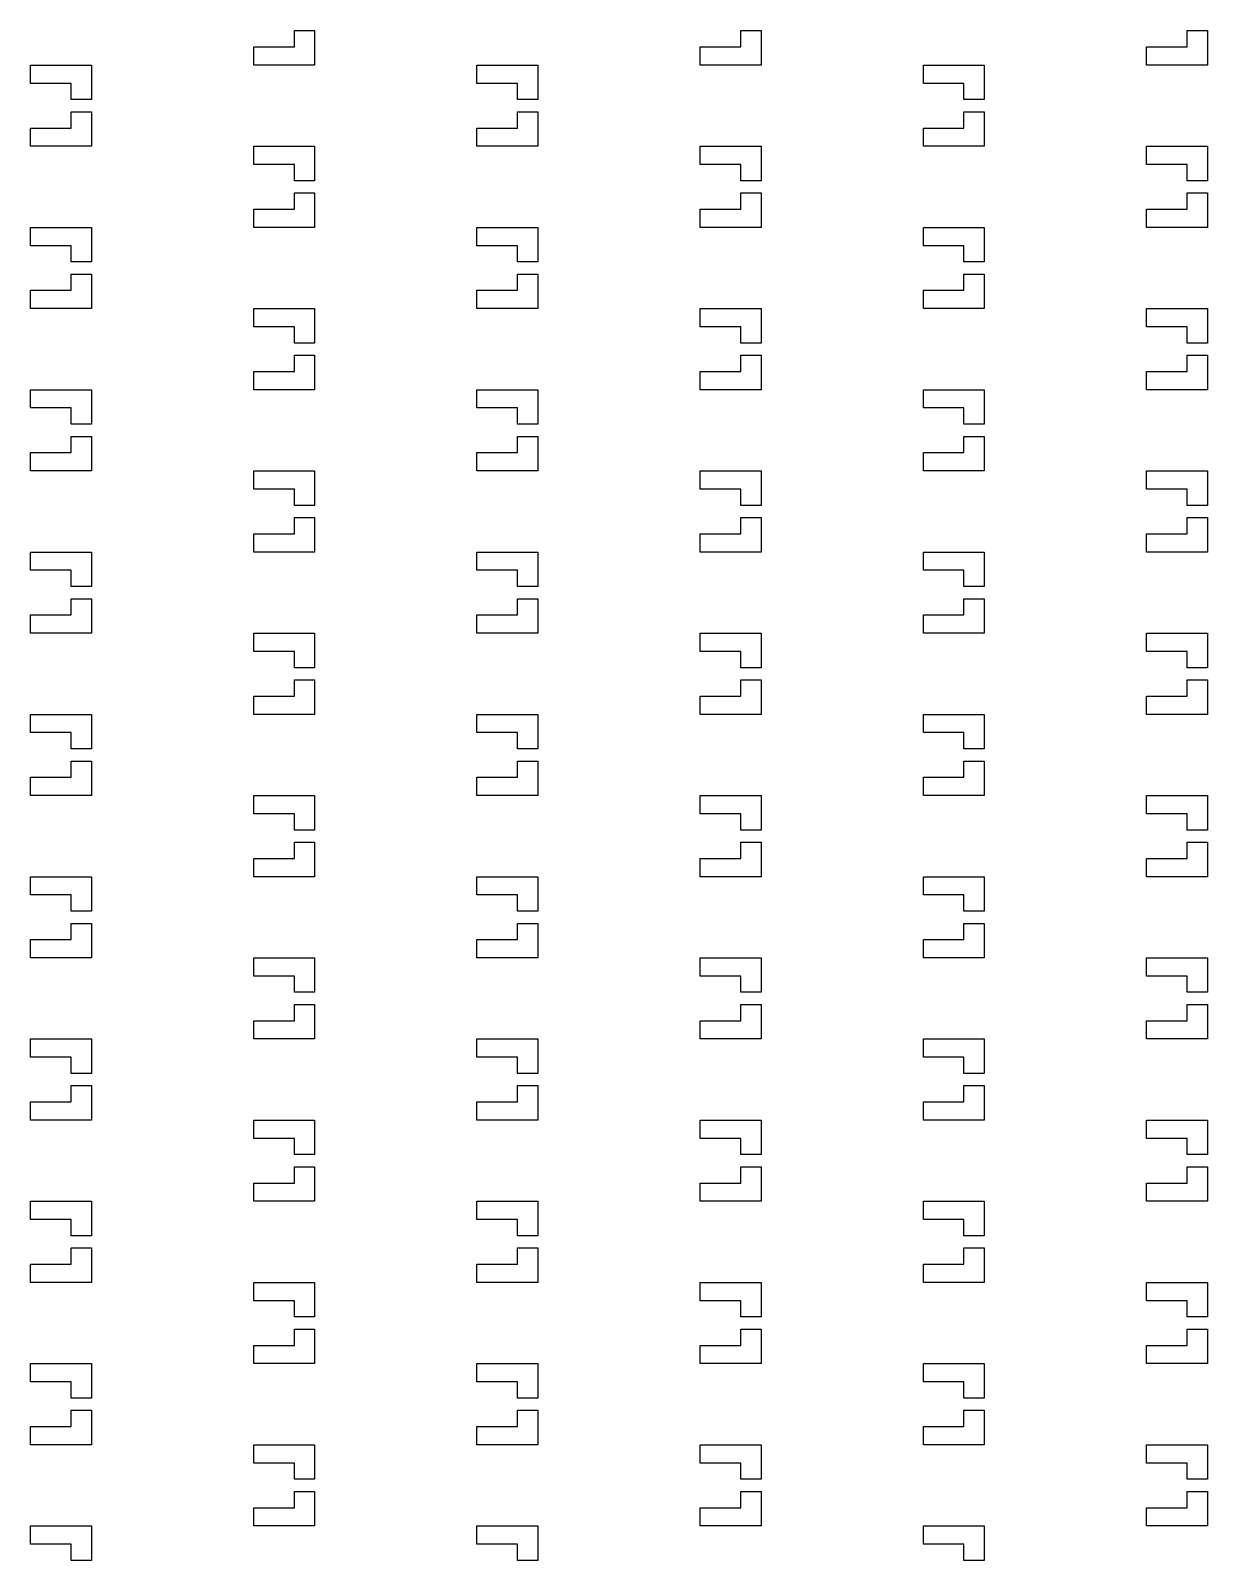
# Model space of a CAD drawing. Header units: millimetres. Extents: x 2102 to 86502, y 1818 to 64568.
# Drawn here: x 26739.3 to 27029.3, y 21895.4 to 22272.4 of the extents above; entities that cross this region are included whole.
import ezdxf

# ---------------------------------------------------------------- set-up
doc = ezdxf.new("R2010")
doc.units = ezdxf.units.MM
doc.layers.add('Layer-2', color=3, linetype='Continuous')

msp = doc.modelspace()

# ---------------------------------------------------------------- linework, layer by layer
at = {"layer": 'Layer-2'}
for p, q in [((26804.29, 22268.38), (26804.29, 22272.38)), ((26804.29, 22272.38), (26809.29, 22272.38)), ((26809.29, 22272.38), (26809.29, 22263.88)), ((26914.29, 22268.38), (26914.29, 22272.38)), ((26914.29, 22272.38), (26919.29, 22272.38)), ((26919.29, 22272.38), (26919.29, 22263.88)), ((27024.29, 22268.38), (27024.29, 22272.38)), ((27024.29, 22272.38), (27029.29, 22272.38)), ((27029.29, 22272.38), (27029.29, 22263.88)), ((26794.29, 22268.38), (26804.29, 22268.38)), ((26794.29, 22263.88), (26794.29, 22268.38)), ((26904.29, 22268.38), (26914.29, 22268.38)), ((26904.29, 22263.88), (26904.29, 22268.38)), ((27014.29, 22268.38), (27024.29, 22268.38)), ((27014.29, 22263.88), (27014.29, 22268.38)), ((26739.29, 22263.88), (26754.29, 22263.88)), ((26739.29, 22259.38), (26739.29, 22263.88)), ((26754.29, 22263.88), (26754.29, 22255.38)), ((26809.29, 22263.88), (26794.29, 22263.88)), ((26849.29, 22263.88), (26864.29, 22263.88)), ((26849.29, 22259.38), (26849.29, 22263.88)), ((26864.29, 22263.88), (26864.29, 22255.38)), ((26919.29, 22263.88), (26904.29, 22263.88)), ((26959.29, 22263.88), (26974.29, 22263.88)), ((26959.29, 22259.38), (26959.29, 22263.88)), ((26974.29, 22263.88), (26974.29, 22255.38)), ((27029.29, 22263.88), (27014.29, 22263.88)), ((26749.29, 22259.38), (26739.29, 22259.38)), ((26749.29, 22255.38), (26749.29, 22259.38)), ((26859.29, 22259.38), (26849.29, 22259.38)), ((26859.29, 22255.38), (26859.29, 22259.38)), ((26969.29, 22259.38), (26959.29, 22259.38)), ((26969.29, 22255.38), (26969.29, 22259.38)), ((26754.29, 22255.38), (26749.29, 22255.38)), ((26864.29, 22255.38), (26859.29, 22255.38)), ((26974.29, 22255.38), (26969.29, 22255.38)), ((26749.29, 22248.38), (26749.29, 22252.38)), ((26749.29, 22252.38), (26754.29, 22252.38)), ((26754.29, 22252.38), (26754.29, 22243.88)), ((26859.29, 22248.38), (26859.29, 22252.38)), ((26859.29, 22252.38), (26864.29, 22252.38)), ((26864.29, 22252.38), (26864.29, 22243.88)), ((26969.29, 22248.38), (26969.29, 22252.38)), ((26969.29, 22252.38), (26974.29, 22252.38)), ((26974.29, 22252.38), (26974.29, 22243.88)), ((26739.29, 22248.38), (26749.29, 22248.38)), ((26739.29, 22243.88), (26739.29, 22248.38)), ((26849.29, 22248.38), (26859.29, 22248.38)), ((26849.29, 22243.88), (26849.29, 22248.38)), ((26959.29, 22248.38), (26969.29, 22248.38)), ((26959.29, 22243.88), (26959.29, 22248.38)), ((26754.29, 22243.88), (26739.29, 22243.88)), ((26794.29, 22243.88), (26809.29, 22243.88)), ((26794.29, 22239.38), (26794.29, 22243.88)), ((26809.29, 22243.88), (26809.29, 22235.38)), ((26864.29, 22243.88), (26849.29, 22243.88)), ((26904.29, 22243.88), (26919.29, 22243.88)), ((26904.29, 22239.38), (26904.29, 22243.88)), ((26919.29, 22243.88), (26919.29, 22235.38)), ((26974.29, 22243.88), (26959.29, 22243.88)), ((27014.29, 22243.88), (27029.29, 22243.88)), ((27014.29, 22239.38), (27014.29, 22243.88)), ((27029.29, 22243.88), (27029.29, 22235.38)), ((26804.29, 22239.38), (26794.29, 22239.38)), ((26804.29, 22235.38), (26804.29, 22239.38)), ((26914.29, 22239.38), (26904.29, 22239.38)), ((26914.29, 22235.38), (26914.29, 22239.38)), ((27024.29, 22239.38), (27014.29, 22239.38)), ((27024.29, 22235.38), (27024.29, 22239.38)), ((26809.29, 22235.38), (26804.29, 22235.38)), ((26804.29, 22228.38), (26804.29, 22232.38)), ((26804.29, 22232.38), (26809.29, 22232.38)), ((26809.29, 22232.38), (26809.29, 22223.88)), ((26919.29, 22235.38), (26914.29, 22235.38)), ((26914.29, 22228.38), (26914.29, 22232.38)), ((26914.29, 22232.38), (26919.29, 22232.38)), ((26919.29, 22232.38), (26919.29, 22223.88)), ((27029.29, 22235.38), (27024.29, 22235.38)), ((27024.29, 22228.38), (27024.29, 22232.38)), ((27024.29, 22232.38), (27029.29, 22232.38)), ((27029.29, 22232.38), (27029.29, 22223.88)), ((26794.29, 22228.38), (26804.29, 22228.38)), ((26794.29, 22223.88), (26794.29, 22228.38)), ((26904.29, 22228.38), (26914.29, 22228.38)), ((26904.29, 22223.88), (26904.29, 22228.38)), ((27014.29, 22228.38), (27024.29, 22228.38)), ((27014.29, 22223.88), (27014.29, 22228.38)), ((26739.29, 22223.88), (26754.29, 22223.88)), ((26739.29, 22219.38), (26739.29, 22223.88)), ((26754.29, 22223.88), (26754.29, 22215.38)), ((26809.29, 22223.88), (26794.29, 22223.88)), ((26849.29, 22223.88), (26864.29, 22223.88)), ((26849.29, 22219.38), (26849.29, 22223.88)), ((26864.29, 22223.88), (26864.29, 22215.38)), ((26919.29, 22223.88), (26904.29, 22223.88)), ((26959.29, 22223.88), (26974.29, 22223.88)), ((26959.29, 22219.38), (26959.29, 22223.88)), ((26974.29, 22223.88), (26974.29, 22215.38)), ((27029.29, 22223.88), (27014.29, 22223.88)), ((26749.29, 22219.38), (26739.29, 22219.38)), ((26749.29, 22215.38), (26749.29, 22219.38)), ((26859.29, 22219.38), (26849.29, 22219.38)), ((26859.29, 22215.38), (26859.29, 22219.38)), ((26969.29, 22219.38), (26959.29, 22219.38)), ((26969.29, 22215.38), (26969.29, 22219.38)), ((26754.29, 22215.38), (26749.29, 22215.38)), ((26864.29, 22215.38), (26859.29, 22215.38)), ((26974.29, 22215.38), (26969.29, 22215.38)), ((26749.29, 22208.38), (26749.29, 22212.38)), ((26749.29, 22212.38), (26754.29, 22212.38)), ((26754.29, 22212.38), (26754.29, 22203.88)), ((26859.29, 22208.38), (26859.29, 22212.38)), ((26859.29, 22212.38), (26864.29, 22212.38)), ((26864.29, 22212.38), (26864.29, 22203.88)), ((26969.29, 22208.38), (26969.29, 22212.38)), ((26969.29, 22212.38), (26974.29, 22212.38)), ((26974.29, 22212.38), (26974.29, 22203.88)), ((26739.29, 22208.38), (26749.29, 22208.38)), ((26739.29, 22203.88), (26739.29, 22208.38)), ((26849.29, 22208.38), (26859.29, 22208.38)), ((26849.29, 22203.88), (26849.29, 22208.38)), ((26959.29, 22208.38), (26969.29, 22208.38)), ((26959.29, 22203.88), (26959.29, 22208.38)), ((26754.29, 22203.88), (26739.29, 22203.88)), ((26794.29, 22203.88), (26809.29, 22203.88)), ((26794.29, 22199.38), (26794.29, 22203.88)), ((26809.29, 22203.88), (26809.29, 22195.38)), ((26864.29, 22203.88), (26849.29, 22203.88)), ((26904.29, 22203.88), (26919.29, 22203.88)), ((26904.29, 22199.38), (26904.29, 22203.88)), ((26919.29, 22203.88), (26919.29, 22195.38)), ((26974.29, 22203.88), (26959.29, 22203.88)), ((27014.29, 22203.88), (27029.29, 22203.88)), ((27014.29, 22199.38), (27014.29, 22203.88)), ((27029.29, 22203.88), (27029.29, 22195.38)), ((26804.29, 22199.38), (26794.29, 22199.38)), ((26804.29, 22195.38), (26804.29, 22199.38)), ((26914.29, 22199.38), (26904.29, 22199.38)), ((26914.29, 22195.38), (26914.29, 22199.38)), ((27024.29, 22199.38), (27014.29, 22199.38)), ((27024.29, 22195.38), (27024.29, 22199.38)), ((26809.29, 22195.38), (26804.29, 22195.38)), ((26919.29, 22195.38), (26914.29, 22195.38)), ((27029.29, 22195.38), (27024.29, 22195.38)), ((26804.29, 22188.38), (26804.29, 22192.38)), ((26804.29, 22192.38), (26809.29, 22192.38)), ((26809.29, 22192.38), (26809.29, 22183.88)), ((26914.29, 22188.38), (26914.29, 22192.38)), ((26914.29, 22192.38), (26919.29, 22192.38)), ((26919.29, 22192.38), (26919.29, 22183.88)), ((27024.29, 22188.38), (27024.29, 22192.38)), ((27024.29, 22192.38), (27029.29, 22192.38)), ((27029.29, 22192.38), (27029.29, 22183.88)), ((26794.29, 22188.38), (26804.29, 22188.38)), ((26794.29, 22183.88), (26794.29, 22188.38)), ((26904.29, 22188.38), (26914.29, 22188.38)), ((26904.29, 22183.88), (26904.29, 22188.38)), ((27014.29, 22188.38), (27024.29, 22188.38)), ((27014.29, 22183.88), (27014.29, 22188.38)), ((26739.29, 22183.88), (26754.29, 22183.88)), ((26739.29, 22179.38), (26739.29, 22183.88)), ((26754.29, 22183.88), (26754.29, 22175.38)), ((26809.29, 22183.88), (26794.29, 22183.88)), ((26849.29, 22183.88), (26864.29, 22183.88)), ((26849.29, 22179.38), (26849.29, 22183.88)), ((26864.29, 22183.88), (26864.29, 22175.38)), ((26919.29, 22183.88), (26904.29, 22183.88)), ((26959.29, 22183.88), (26974.29, 22183.88)), ((26959.29, 22179.38), (26959.29, 22183.88)), ((26974.29, 22183.88), (26974.29, 22175.38)), ((27029.29, 22183.88), (27014.29, 22183.88)), ((26749.29, 22179.38), (26739.29, 22179.38)), ((26749.29, 22175.38), (26749.29, 22179.38)), ((26859.29, 22179.38), (26849.29, 22179.38)), ((26859.29, 22175.38), (26859.29, 22179.38)), ((26969.29, 22179.38), (26959.29, 22179.38)), ((26969.29, 22175.38), (26969.29, 22179.38)), ((26754.29, 22175.38), (26749.29, 22175.38)), ((26864.29, 22175.38), (26859.29, 22175.38)), ((26974.29, 22175.38), (26969.29, 22175.38)), ((26749.29, 22168.38), (26749.29, 22172.38)), ((26749.29, 22172.38), (26754.29, 22172.38)), ((26754.29, 22172.38), (26754.29, 22163.88)), ((26859.29, 22168.38), (26859.29, 22172.38)), ((26859.29, 22172.38), (26864.29, 22172.38)), ((26864.29, 22172.38), (26864.29, 22163.88)), ((26969.29, 22168.38), (26969.29, 22172.38)), ((26969.29, 22172.38), (26974.29, 22172.38)), ((26974.29, 22172.38), (26974.29, 22163.88)), ((26739.29, 22168.38), (26749.29, 22168.38)), ((26739.29, 22163.88), (26739.29, 22168.38)), ((26849.29, 22168.38), (26859.29, 22168.38)), ((26849.29, 22163.88), (26849.29, 22168.38)), ((26959.29, 22168.38), (26969.29, 22168.38)), ((26959.29, 22163.88), (26959.29, 22168.38)), ((26754.29, 22163.88), (26739.29, 22163.88)), ((26794.29, 22163.88), (26809.29, 22163.88)), ((26794.29, 22159.38), (26794.29, 22163.88)), ((26809.29, 22163.88), (26809.29, 22155.38)), ((26864.29, 22163.88), (26849.29, 22163.88)), ((26904.29, 22163.88), (26919.29, 22163.88)), ((26904.29, 22159.38), (26904.29, 22163.88)), ((26919.29, 22163.88), (26919.29, 22155.38)), ((26974.29, 22163.88), (26959.29, 22163.88)), ((27014.29, 22163.88), (27029.29, 22163.88)), ((27014.29, 22159.38), (27014.29, 22163.88)), ((27029.29, 22163.88), (27029.29, 22155.38)), ((26804.29, 22159.38), (26794.29, 22159.38)), ((26804.29, 22155.38), (26804.29, 22159.38)), ((26914.29, 22159.38), (26904.29, 22159.38)), ((26914.29, 22155.38), (26914.29, 22159.38)), ((27024.29, 22159.38), (27014.29, 22159.38)), ((27024.29, 22155.38), (27024.29, 22159.38)), ((26809.29, 22155.38), (26804.29, 22155.38)), ((26919.29, 22155.38), (26914.29, 22155.38)), ((27029.29, 22155.38), (27024.29, 22155.38)), ((26804.29, 22148.38), (26804.29, 22152.38)), ((26804.29, 22152.38), (26809.29, 22152.38)), ((26809.29, 22152.38), (26809.29, 22143.88)), ((26914.29, 22148.38), (26914.29, 22152.38)), ((26914.29, 22152.38), (26919.29, 22152.38)), ((26919.29, 22152.38), (26919.29, 22143.88)), ((27024.29, 22148.38), (27024.29, 22152.38)), ((27024.29, 22152.38), (27029.29, 22152.38)), ((27029.29, 22152.38), (27029.29, 22143.88)), ((26794.29, 22148.38), (26804.29, 22148.38)), ((26794.29, 22143.88), (26794.29, 22148.38)), ((26904.29, 22148.38), (26914.29, 22148.38)), ((26904.29, 22143.88), (26904.29, 22148.38)), ((27014.29, 22148.38), (27024.29, 22148.38)), ((27014.29, 22143.88), (27014.29, 22148.38)), ((26739.29, 22143.88), (26754.29, 22143.88)), ((26739.29, 22139.38), (26739.29, 22143.88)), ((26754.29, 22143.88), (26754.29, 22135.38)), ((26809.29, 22143.88), (26794.29, 22143.88)), ((26849.29, 22143.88), (26864.29, 22143.88)), ((26849.29, 22139.38), (26849.29, 22143.88)), ((26864.29, 22143.88), (26864.29, 22135.38)), ((26919.29, 22143.88), (26904.29, 22143.88)), ((26959.29, 22143.88), (26974.29, 22143.88)), ((26959.29, 22139.38), (26959.29, 22143.88)), ((26974.29, 22143.88), (26974.29, 22135.38)), ((27029.29, 22143.88), (27014.29, 22143.88)), ((26749.29, 22139.38), (26739.29, 22139.38)), ((26749.29, 22135.38), (26749.29, 22139.38)), ((26859.29, 22139.38), (26849.29, 22139.38)), ((26859.29, 22135.38), (26859.29, 22139.38)), ((26969.29, 22139.38), (26959.29, 22139.38)), ((26969.29, 22135.38), (26969.29, 22139.38)), ((26754.29, 22135.38), (26749.29, 22135.38)), ((26864.29, 22135.38), (26859.29, 22135.38)), ((26974.29, 22135.38), (26969.29, 22135.38)), ((26749.29, 22128.38), (26749.29, 22132.38)), ((26749.29, 22132.38), (26754.29, 22132.38)), ((26754.29, 22132.38), (26754.29, 22123.88)), ((26859.29, 22128.38), (26859.29, 22132.38)), ((26859.29, 22132.38), (26864.29, 22132.38)), ((26864.29, 22132.38), (26864.29, 22123.88)), ((26969.29, 22128.38), (26969.29, 22132.38)), ((26969.29, 22132.38), (26974.29, 22132.38)), ((26974.29, 22132.38), (26974.29, 22123.88)), ((26739.29, 22128.38), (26749.29, 22128.38)), ((26739.29, 22123.88), (26739.29, 22128.38)), ((26849.29, 22128.38), (26859.29, 22128.38)), ((26849.29, 22123.88), (26849.29, 22128.38)), ((26959.29, 22128.38), (26969.29, 22128.38)), ((26959.29, 22123.88), (26959.29, 22128.38)), ((26754.29, 22123.88), (26739.29, 22123.88)), ((26794.29, 22123.88), (26809.29, 22123.88)), ((26794.29, 22119.38), (26794.29, 22123.88)), ((26809.29, 22123.88), (26809.29, 22115.38)), ((26864.29, 22123.88), (26849.29, 22123.88)), ((26904.29, 22123.88), (26919.29, 22123.88)), ((26904.29, 22119.38), (26904.29, 22123.88)), ((26919.29, 22123.88), (26919.29, 22115.38)), ((26974.29, 22123.88), (26959.29, 22123.88)), ((27014.29, 22123.88), (27029.29, 22123.88)), ((27014.29, 22119.38), (27014.29, 22123.88)), ((27029.29, 22123.88), (27029.29, 22115.38)), ((26804.29, 22119.38), (26794.29, 22119.38)), ((26804.29, 22115.38), (26804.29, 22119.38)), ((26914.29, 22119.38), (26904.29, 22119.38)), ((26914.29, 22115.38), (26914.29, 22119.38)), ((27024.29, 22119.38), (27014.29, 22119.38)), ((27024.29, 22115.38), (27024.29, 22119.38)), ((26809.29, 22115.38), (26804.29, 22115.38)), ((26919.29, 22115.38), (26914.29, 22115.38)), ((27029.29, 22115.38), (27024.29, 22115.38)), ((26804.29, 22108.38), (26804.29, 22112.38)), ((26804.29, 22112.38), (26809.29, 22112.38)), ((26809.29, 22112.38), (26809.29, 22103.88)), ((26914.29, 22108.38), (26914.29, 22112.38)), ((26914.29, 22112.38), (26919.29, 22112.38)), ((26919.29, 22112.38), (26919.29, 22103.88)), ((27024.29, 22108.38), (27024.29, 22112.38)), ((27024.29, 22112.38), (27029.29, 22112.38)), ((27029.29, 22112.38), (27029.29, 22103.88)), ((26794.29, 22108.38), (26804.29, 22108.38)), ((26794.29, 22103.88), (26794.29, 22108.38)), ((26904.29, 22108.38), (26914.29, 22108.38)), ((26904.29, 22103.88), (26904.29, 22108.38)), ((27014.29, 22108.38), (27024.29, 22108.38)), ((27014.29, 22103.88), (27014.29, 22108.38)), ((26739.29, 22103.88), (26754.29, 22103.88)), ((26739.29, 22099.38), (26739.29, 22103.88)), ((26754.29, 22103.88), (26754.29, 22095.38)), ((26809.29, 22103.88), (26794.29, 22103.88)), ((26849.29, 22103.88), (26864.29, 22103.88)), ((26849.29, 22099.38), (26849.29, 22103.88)), ((26864.29, 22103.88), (26864.29, 22095.38)), ((26919.29, 22103.88), (26904.29, 22103.88)), ((26959.29, 22103.88), (26974.29, 22103.88)), ((26959.29, 22099.38), (26959.29, 22103.88)), ((26974.29, 22103.88), (26974.29, 22095.38)), ((27029.29, 22103.88), (27014.29, 22103.88)), ((26749.29, 22099.38), (26739.29, 22099.38)), ((26749.29, 22095.38), (26749.29, 22099.38)), ((26859.29, 22099.38), (26849.29, 22099.38)), ((26859.29, 22095.38), (26859.29, 22099.38)), ((26969.29, 22099.38), (26959.29, 22099.38)), ((26969.29, 22095.38), (26969.29, 22099.38)), ((26754.29, 22095.38), (26749.29, 22095.38)), ((26749.29, 22088.38), (26749.29, 22092.38)), ((26749.29, 22092.38), (26754.29, 22092.38)), ((26754.29, 22092.38), (26754.29, 22083.88)), ((26864.29, 22095.38), (26859.29, 22095.38)), ((26859.29, 22088.38), (26859.29, 22092.38)), ((26859.29, 22092.38), (26864.29, 22092.38)), ((26864.29, 22092.38), (26864.29, 22083.88)), ((26974.29, 22095.38), (26969.29, 22095.38)), ((26969.29, 22088.38), (26969.29, 22092.38)), ((26969.29, 22092.38), (26974.29, 22092.38)), ((26974.29, 22092.38), (26974.29, 22083.88)), ((26739.29, 22088.38), (26749.29, 22088.38)), ((26739.29, 22083.88), (26739.29, 22088.38)), ((26849.29, 22088.38), (26859.29, 22088.38)), ((26849.29, 22083.88), (26849.29, 22088.38)), ((26959.29, 22088.38), (26969.29, 22088.38)), ((26959.29, 22083.88), (26959.29, 22088.38)), ((26754.29, 22083.88), (26739.29, 22083.88)), ((26794.29, 22083.88), (26809.29, 22083.88)), ((26794.29, 22079.38), (26794.29, 22083.88)), ((26809.29, 22083.88), (26809.29, 22075.38)), ((26864.29, 22083.88), (26849.29, 22083.88)), ((26904.29, 22083.88), (26919.29, 22083.88)), ((26904.29, 22079.38), (26904.29, 22083.88)), ((26919.29, 22083.88), (26919.29, 22075.38)), ((26974.29, 22083.88), (26959.29, 22083.88)), ((27014.29, 22083.88), (27029.29, 22083.88)), ((27014.29, 22079.38), (27014.29, 22083.88)), ((27029.29, 22083.88), (27029.29, 22075.38)), ((26804.29, 22079.38), (26794.29, 22079.38)), ((26804.29, 22075.38), (26804.29, 22079.38)), ((26914.29, 22079.38), (26904.29, 22079.38)), ((26914.29, 22075.38), (26914.29, 22079.38)), ((27024.29, 22079.38), (27014.29, 22079.38)), ((27024.29, 22075.38), (27024.29, 22079.38)), ((26809.29, 22075.38), (26804.29, 22075.38)), ((26919.29, 22075.38), (26914.29, 22075.38)), ((27029.29, 22075.38), (27024.29, 22075.38)), ((26804.29, 22068.38), (26804.29, 22072.38)), ((26804.29, 22072.38), (26809.29, 22072.38)), ((26809.29, 22072.38), (26809.29, 22063.88)), ((26914.29, 22068.38), (26914.29, 22072.38)), ((26914.29, 22072.38), (26919.29, 22072.38)), ((26919.29, 22072.38), (26919.29, 22063.88)), ((27024.29, 22068.38), (27024.29, 22072.38)), ((27024.29, 22072.38), (27029.29, 22072.38)), ((27029.29, 22072.38), (27029.29, 22063.88)), ((26794.29, 22068.38), (26804.29, 22068.38)), ((26794.29, 22063.88), (26794.29, 22068.38)), ((26904.29, 22068.38), (26914.29, 22068.38)), ((26904.29, 22063.88), (26904.29, 22068.38)), ((27014.29, 22068.38), (27024.29, 22068.38)), ((27014.29, 22063.88), (27014.29, 22068.38)), ((26739.29, 22063.88), (26754.29, 22063.88)), ((26739.29, 22059.38), (26739.29, 22063.88)), ((26754.29, 22063.88), (26754.29, 22055.38)), ((26809.29, 22063.88), (26794.29, 22063.88)), ((26849.29, 22063.88), (26864.29, 22063.88)), ((26849.29, 22059.38), (26849.29, 22063.88)), ((26864.29, 22063.88), (26864.29, 22055.38)), ((26919.29, 22063.88), (26904.29, 22063.88)), ((26959.29, 22063.88), (26974.29, 22063.88)), ((26959.29, 22059.38), (26959.29, 22063.88)), ((26974.29, 22063.88), (26974.29, 22055.38)), ((27029.29, 22063.88), (27014.29, 22063.88)), ((26749.29, 22059.38), (26739.29, 22059.38)), ((26749.29, 22055.38), (26749.29, 22059.38)), ((26859.29, 22059.38), (26849.29, 22059.38)), ((26859.29, 22055.38), (26859.29, 22059.38)), ((26969.29, 22059.38), (26959.29, 22059.38)), ((26969.29, 22055.38), (26969.29, 22059.38)), ((26754.29, 22055.38), (26749.29, 22055.38)), ((26864.29, 22055.38), (26859.29, 22055.38)), ((26974.29, 22055.38), (26969.29, 22055.38)), ((26749.29, 22048.38), (26749.29, 22052.38)), ((26749.29, 22052.38), (26754.29, 22052.38)), ((26754.29, 22052.38), (26754.29, 22043.88)), ((26859.29, 22048.38), (26859.29, 22052.38)), ((26859.29, 22052.38), (26864.29, 22052.38)), ((26864.29, 22052.38), (26864.29, 22043.88)), ((26969.29, 22048.38), (26969.29, 22052.38)), ((26969.29, 22052.38), (26974.29, 22052.38)), ((26974.29, 22052.38), (26974.29, 22043.88)), ((26739.29, 22048.38), (26749.29, 22048.38)), ((26739.29, 22043.88), (26739.29, 22048.38)), ((26849.29, 22048.38), (26859.29, 22048.38)), ((26849.29, 22043.88), (26849.29, 22048.38)), ((26959.29, 22048.38), (26969.29, 22048.38)), ((26959.29, 22043.88), (26959.29, 22048.38)), ((26754.29, 22043.88), (26739.29, 22043.88)), ((26794.29, 22043.88), (26809.29, 22043.88)), ((26794.29, 22039.38), (26794.29, 22043.88)), ((26809.29, 22043.88), (26809.29, 22035.38)), ((26864.29, 22043.88), (26849.29, 22043.88)), ((26904.29, 22043.88), (26919.29, 22043.88)), ((26904.29, 22039.38), (26904.29, 22043.88)), ((26919.29, 22043.88), (26919.29, 22035.38)), ((26974.29, 22043.88), (26959.29, 22043.88)), ((27014.29, 22043.88), (27029.29, 22043.88)), ((27014.29, 22039.38), (27014.29, 22043.88)), ((27029.29, 22043.88), (27029.29, 22035.38)), ((26804.29, 22039.38), (26794.29, 22039.38)), ((26804.29, 22035.38), (26804.29, 22039.38)), ((26914.29, 22039.38), (26904.29, 22039.38)), ((26914.29, 22035.38), (26914.29, 22039.38)), ((27024.29, 22039.38), (27014.29, 22039.38)), ((27024.29, 22035.38), (27024.29, 22039.38)), ((26809.29, 22035.38), (26804.29, 22035.38)), ((26804.29, 22028.38), (26804.29, 22032.38)), ((26804.29, 22032.38), (26809.29, 22032.38)), ((26809.29, 22032.38), (26809.29, 22023.88)), ((26919.29, 22035.38), (26914.29, 22035.38)), ((26914.29, 22028.38), (26914.29, 22032.38)), ((26914.29, 22032.38), (26919.29, 22032.38)), ((26919.29, 22032.38), (26919.29, 22023.88)), ((27029.29, 22035.38), (27024.29, 22035.38)), ((27024.29, 22028.38), (27024.29, 22032.38)), ((27024.29, 22032.38), (27029.29, 22032.38)), ((27029.29, 22032.38), (27029.29, 22023.88)), ((26794.29, 22028.38), (26804.29, 22028.38)), ((26794.29, 22023.88), (26794.29, 22028.38)), ((26904.29, 22028.38), (26914.29, 22028.38)), ((26904.29, 22023.88), (26904.29, 22028.38)), ((27014.29, 22028.38), (27024.29, 22028.38)), ((27014.29, 22023.88), (27014.29, 22028.38)), ((26739.29, 22023.88), (26754.29, 22023.88)), ((26739.29, 22019.38), (26739.29, 22023.88)), ((26754.29, 22023.88), (26754.29, 22015.38)), ((26809.29, 22023.88), (26794.29, 22023.88)), ((26849.29, 22023.88), (26864.29, 22023.88)), ((26849.29, 22019.38), (26849.29, 22023.88)), ((26864.29, 22023.88), (26864.29, 22015.38)), ((26919.29, 22023.88), (26904.29, 22023.88)), ((26959.29, 22023.88), (26974.29, 22023.88)), ((26959.29, 22019.38), (26959.29, 22023.88)), ((26974.29, 22023.88), (26974.29, 22015.38)), ((27029.29, 22023.88), (27014.29, 22023.88)), ((26749.29, 22019.38), (26739.29, 22019.38)), ((26749.29, 22015.38), (26749.29, 22019.38)), ((26859.29, 22019.38), (26849.29, 22019.38)), ((26859.29, 22015.38), (26859.29, 22019.38)), ((26969.29, 22019.38), (26959.29, 22019.38)), ((26969.29, 22015.38), (26969.29, 22019.38)), ((26754.29, 22015.38), (26749.29, 22015.38)), ((26864.29, 22015.38), (26859.29, 22015.38)), ((26974.29, 22015.38), (26969.29, 22015.38)), ((26749.29, 22008.38), (26749.29, 22012.38)), ((26749.29, 22012.38), (26754.29, 22012.38)), ((26754.29, 22012.38), (26754.29, 22003.88)), ((26859.29, 22008.38), (26859.29, 22012.38)), ((26859.29, 22012.38), (26864.29, 22012.38)), ((26864.29, 22012.38), (26864.29, 22003.88)), ((26969.29, 22008.38), (26969.29, 22012.38)), ((26969.29, 22012.38), (26974.29, 22012.38)), ((26974.29, 22012.38), (26974.29, 22003.88)), ((26739.29, 22008.38), (26749.29, 22008.38)), ((26739.29, 22003.88), (26739.29, 22008.38)), ((26849.29, 22008.38), (26859.29, 22008.38)), ((26849.29, 22003.88), (26849.29, 22008.38)), ((26959.29, 22008.38), (26969.29, 22008.38)), ((26959.29, 22003.88), (26959.29, 22008.38)), ((26754.29, 22003.88), (26739.29, 22003.88)), ((26794.29, 22003.88), (26809.29, 22003.88)), ((26794.29, 21999.38), (26794.29, 22003.88)), ((26809.29, 22003.88), (26809.29, 21995.38)), ((26864.29, 22003.88), (26849.29, 22003.88)), ((26904.29, 22003.88), (26919.29, 22003.88)), ((26904.29, 21999.38), (26904.29, 22003.88)), ((26919.29, 22003.88), (26919.29, 21995.38)), ((26974.29, 22003.88), (26959.29, 22003.88)), ((27014.29, 22003.88), (27029.29, 22003.88)), ((27014.29, 21999.38), (27014.29, 22003.88)), ((27029.29, 22003.88), (27029.29, 21995.38)), ((26804.29, 21999.38), (26794.29, 21999.38)), ((26804.29, 21995.38), (26804.29, 21999.38)), ((26914.29, 21999.38), (26904.29, 21999.38)), ((26914.29, 21995.38), (26914.29, 21999.38)), ((27024.29, 21999.38), (27014.29, 21999.38)), ((27024.29, 21995.38), (27024.29, 21999.38)), ((26809.29, 21995.38), (26804.29, 21995.38)), ((26919.29, 21995.38), (26914.29, 21995.38)), ((27029.29, 21995.38), (27024.29, 21995.38)), ((26804.29, 21988.38), (26804.29, 21992.38)), ((26804.29, 21992.38), (26809.29, 21992.38)), ((26809.29, 21992.38), (26809.29, 21983.88)), ((26914.29, 21988.38), (26914.29, 21992.38)), ((26914.29, 21992.38), (26919.29, 21992.38)), ((26919.29, 21992.38), (26919.29, 21983.88)), ((27024.29, 21988.38), (27024.29, 21992.38)), ((27024.29, 21992.38), (27029.29, 21992.38)), ((27029.29, 21992.38), (27029.29, 21983.88)), ((26794.29, 21988.38), (26804.29, 21988.38)), ((26794.29, 21983.88), (26794.29, 21988.38)), ((26904.29, 21988.38), (26914.29, 21988.38)), ((26904.29, 21983.88), (26904.29, 21988.38)), ((27014.29, 21988.38), (27024.29, 21988.38)), ((27014.29, 21983.88), (27014.29, 21988.38)), ((26739.29, 21983.88), (26754.29, 21983.88)), ((26739.29, 21979.38), (26739.29, 21983.88)), ((26754.29, 21983.88), (26754.29, 21975.38)), ((26809.29, 21983.88), (26794.29, 21983.88)), ((26849.29, 21983.88), (26864.29, 21983.88)), ((26849.29, 21979.38), (26849.29, 21983.88)), ((26864.29, 21983.88), (26864.29, 21975.38)), ((26919.29, 21983.88), (26904.29, 21983.88)), ((26959.29, 21983.88), (26974.29, 21983.88)), ((26959.29, 21979.38), (26959.29, 21983.88)), ((26974.29, 21983.88), (26974.29, 21975.38)), ((27029.29, 21983.88), (27014.29, 21983.88)), ((26749.29, 21979.38), (26739.29, 21979.38)), ((26749.29, 21975.38), (26749.29, 21979.38)), ((26859.29, 21979.38), (26849.29, 21979.38)), ((26859.29, 21975.38), (26859.29, 21979.38)), ((26969.29, 21979.38), (26959.29, 21979.38)), ((26969.29, 21975.38), (26969.29, 21979.38)), ((26754.29, 21975.38), (26749.29, 21975.38)), ((26864.29, 21975.38), (26859.29, 21975.38)), ((26974.29, 21975.38), (26969.29, 21975.38)), ((26749.29, 21968.38), (26749.29, 21972.38)), ((26749.29, 21972.38), (26754.29, 21972.38)), ((26754.29, 21972.38), (26754.29, 21963.88)), ((26859.29, 21968.38), (26859.29, 21972.38)), ((26859.29, 21972.38), (26864.29, 21972.38)), ((26864.29, 21972.38), (26864.29, 21963.88)), ((26969.29, 21968.38), (26969.29, 21972.38)), ((26969.29, 21972.38), (26974.29, 21972.38)), ((26974.29, 21972.38), (26974.29, 21963.88)), ((26739.29, 21968.38), (26749.29, 21968.38)), ((26739.29, 21963.88), (26739.29, 21968.38)), ((26849.29, 21968.38), (26859.29, 21968.38)), ((26849.29, 21963.88), (26849.29, 21968.38)), ((26959.29, 21968.38), (26969.29, 21968.38)), ((26959.29, 21963.88), (26959.29, 21968.38)), ((26754.29, 21963.88), (26739.29, 21963.88)), ((26794.29, 21963.88), (26809.29, 21963.88)), ((26794.29, 21959.38), (26794.29, 21963.88)), ((26809.29, 21963.88), (26809.29, 21955.38)), ((26864.29, 21963.88), (26849.29, 21963.88)), ((26904.29, 21963.88), (26919.29, 21963.88)), ((26904.29, 21959.38), (26904.29, 21963.88)), ((26919.29, 21963.88), (26919.29, 21955.38)), ((26974.29, 21963.88), (26959.29, 21963.88)), ((27014.29, 21963.88), (27029.29, 21963.88)), ((27014.29, 21959.38), (27014.29, 21963.88)), ((27029.29, 21963.88), (27029.29, 21955.38)), ((26804.29, 21959.38), (26794.29, 21959.38)), ((26804.29, 21955.38), (26804.29, 21959.38)), ((26914.29, 21959.38), (26904.29, 21959.38)), ((26914.29, 21955.38), (26914.29, 21959.38)), ((27024.29, 21959.38), (27014.29, 21959.38)), ((27024.29, 21955.38), (27024.29, 21959.38)), ((26809.29, 21955.38), (26804.29, 21955.38)), ((26919.29, 21955.38), (26914.29, 21955.38)), ((27029.29, 21955.38), (27024.29, 21955.38)), ((26804.29, 21948.38), (26804.29, 21952.38)), ((26804.29, 21952.38), (26809.29, 21952.38)), ((26809.29, 21952.38), (26809.29, 21943.88)), ((26914.29, 21948.38), (26914.29, 21952.38)), ((26914.29, 21952.38), (26919.29, 21952.38)), ((26919.29, 21952.38), (26919.29, 21943.88)), ((27024.29, 21948.38), (27024.29, 21952.38)), ((27024.29, 21952.38), (27029.29, 21952.38)), ((27029.29, 21952.38), (27029.29, 21943.88)), ((26794.29, 21948.38), (26804.29, 21948.38)), ((26794.29, 21943.88), (26794.29, 21948.38)), ((26904.29, 21948.38), (26914.29, 21948.38)), ((26904.29, 21943.88), (26904.29, 21948.38)), ((27014.29, 21948.38), (27024.29, 21948.38)), ((27014.29, 21943.88), (27014.29, 21948.38)), ((26739.29, 21943.88), (26754.29, 21943.88)), ((26739.29, 21939.38), (26739.29, 21943.88)), ((26754.29, 21943.88), (26754.29, 21935.38)), ((26809.29, 21943.88), (26794.29, 21943.88)), ((26849.29, 21943.88), (26864.29, 21943.88)), ((26849.29, 21939.38), (26849.29, 21943.88)), ((26864.29, 21943.88), (26864.29, 21935.38)), ((26919.29, 21943.88), (26904.29, 21943.88)), ((26959.29, 21943.88), (26974.29, 21943.88)), ((26959.29, 21939.38), (26959.29, 21943.88)), ((26974.29, 21943.88), (26974.29, 21935.38)), ((27029.29, 21943.88), (27014.29, 21943.88)), ((26749.29, 21939.38), (26739.29, 21939.38)), ((26749.29, 21935.38), (26749.29, 21939.38)), ((26859.29, 21939.38), (26849.29, 21939.38)), ((26859.29, 21935.38), (26859.29, 21939.38)), ((26969.29, 21939.38), (26959.29, 21939.38)), ((26969.29, 21935.38), (26969.29, 21939.38)), ((26754.29, 21935.38), (26749.29, 21935.38)), ((26864.29, 21935.38), (26859.29, 21935.38)), ((26974.29, 21935.38), (26969.29, 21935.38)), ((26749.29, 21928.38), (26749.29, 21932.38)), ((26749.29, 21932.38), (26754.29, 21932.38)), ((26754.29, 21932.38), (26754.29, 21923.88)), ((26859.29, 21928.38), (26859.29, 21932.38)), ((26859.29, 21932.38), (26864.29, 21932.38)), ((26864.29, 21932.38), (26864.29, 21923.88)), ((26969.29, 21928.38), (26969.29, 21932.38)), ((26969.29, 21932.38), (26974.29, 21932.38)), ((26974.29, 21932.38), (26974.29, 21923.88)), ((26739.29, 21928.38), (26749.29, 21928.38)), ((26739.29, 21923.88), (26739.29, 21928.38)), ((26849.29, 21928.38), (26859.29, 21928.38)), ((26849.29, 21923.88), (26849.29, 21928.38)), ((26959.29, 21928.38), (26969.29, 21928.38)), ((26959.29, 21923.88), (26959.29, 21928.38)), ((26754.29, 21923.88), (26739.29, 21923.88)), ((26794.29, 21923.88), (26809.29, 21923.88)), ((26794.29, 21919.38), (26794.29, 21923.88)), ((26809.29, 21923.88), (26809.29, 21915.38)), ((26864.29, 21923.88), (26849.29, 21923.88)), ((26904.29, 21923.88), (26919.29, 21923.88)), ((26904.29, 21919.38), (26904.29, 21923.88)), ((26919.29, 21923.88), (26919.29, 21915.38)), ((26974.29, 21923.88), (26959.29, 21923.88)), ((27014.29, 21923.88), (27029.29, 21923.88)), ((27014.29, 21919.38), (27014.29, 21923.88)), ((27029.29, 21923.88), (27029.29, 21915.38)), ((26804.29, 21919.38), (26794.29, 21919.38)), ((26804.29, 21915.38), (26804.29, 21919.38)), ((26914.29, 21919.38), (26904.29, 21919.38)), ((26914.29, 21915.38), (26914.29, 21919.38)), ((27024.29, 21919.38), (27014.29, 21919.38)), ((27024.29, 21915.38), (27024.29, 21919.38)), ((26809.29, 21915.38), (26804.29, 21915.38)), ((26919.29, 21915.38), (26914.29, 21915.38)), ((27029.29, 21915.38), (27024.29, 21915.38)), ((26804.29, 21908.38), (26804.29, 21912.38)), ((26804.29, 21912.38), (26809.29, 21912.38)), ((26809.29, 21912.38), (26809.29, 21903.88)), ((26914.29, 21908.38), (26914.29, 21912.38)), ((26914.29, 21912.38), (26919.29, 21912.38)), ((26919.29, 21912.38), (26919.29, 21903.88)), ((27024.29, 21908.38), (27024.29, 21912.38)), ((27024.29, 21912.38), (27029.29, 21912.38)), ((27029.29, 21912.38), (27029.29, 21903.88)), ((26794.29, 21908.38), (26804.29, 21908.38)), ((26794.29, 21903.88), (26794.29, 21908.38)), ((26904.29, 21908.38), (26914.29, 21908.38)), ((26904.29, 21903.88), (26904.29, 21908.38)), ((27014.29, 21908.38), (27024.29, 21908.38)), ((27014.29, 21903.88), (27014.29, 21908.38)), ((26739.29, 21903.88), (26754.29, 21903.88)), ((26739.29, 21899.38), (26739.29, 21903.88)), ((26754.29, 21903.88), (26754.29, 21895.38)), ((26809.29, 21903.88), (26794.29, 21903.88)), ((26849.29, 21903.88), (26864.29, 21903.88)), ((26849.29, 21899.38), (26849.29, 21903.88)), ((26864.29, 21903.88), (26864.29, 21895.38)), ((26919.29, 21903.88), (26904.29, 21903.88)), ((26959.29, 21903.88), (26974.29, 21903.88)), ((26959.29, 21899.38), (26959.29, 21903.88)), ((26974.29, 21903.88), (26974.29, 21895.38)), ((27029.29, 21903.88), (27014.29, 21903.88)), ((26749.29, 21899.38), (26739.29, 21899.38)), ((26749.29, 21895.38), (26749.29, 21899.38)), ((26859.29, 21899.38), (26849.29, 21899.38)), ((26859.29, 21895.38), (26859.29, 21899.38)), ((26969.29, 21899.38), (26959.29, 21899.38)), ((26969.29, 21895.38), (26969.29, 21899.38)), ((26754.29, 21895.38), (26749.29, 21895.38)), ((26864.29, 21895.38), (26859.29, 21895.38)), ((26974.29, 21895.38), (26969.29, 21895.38))]:
    msp.add_line(p, q, dxfattribs=at)

doc.saveas('drawing.dxf')
